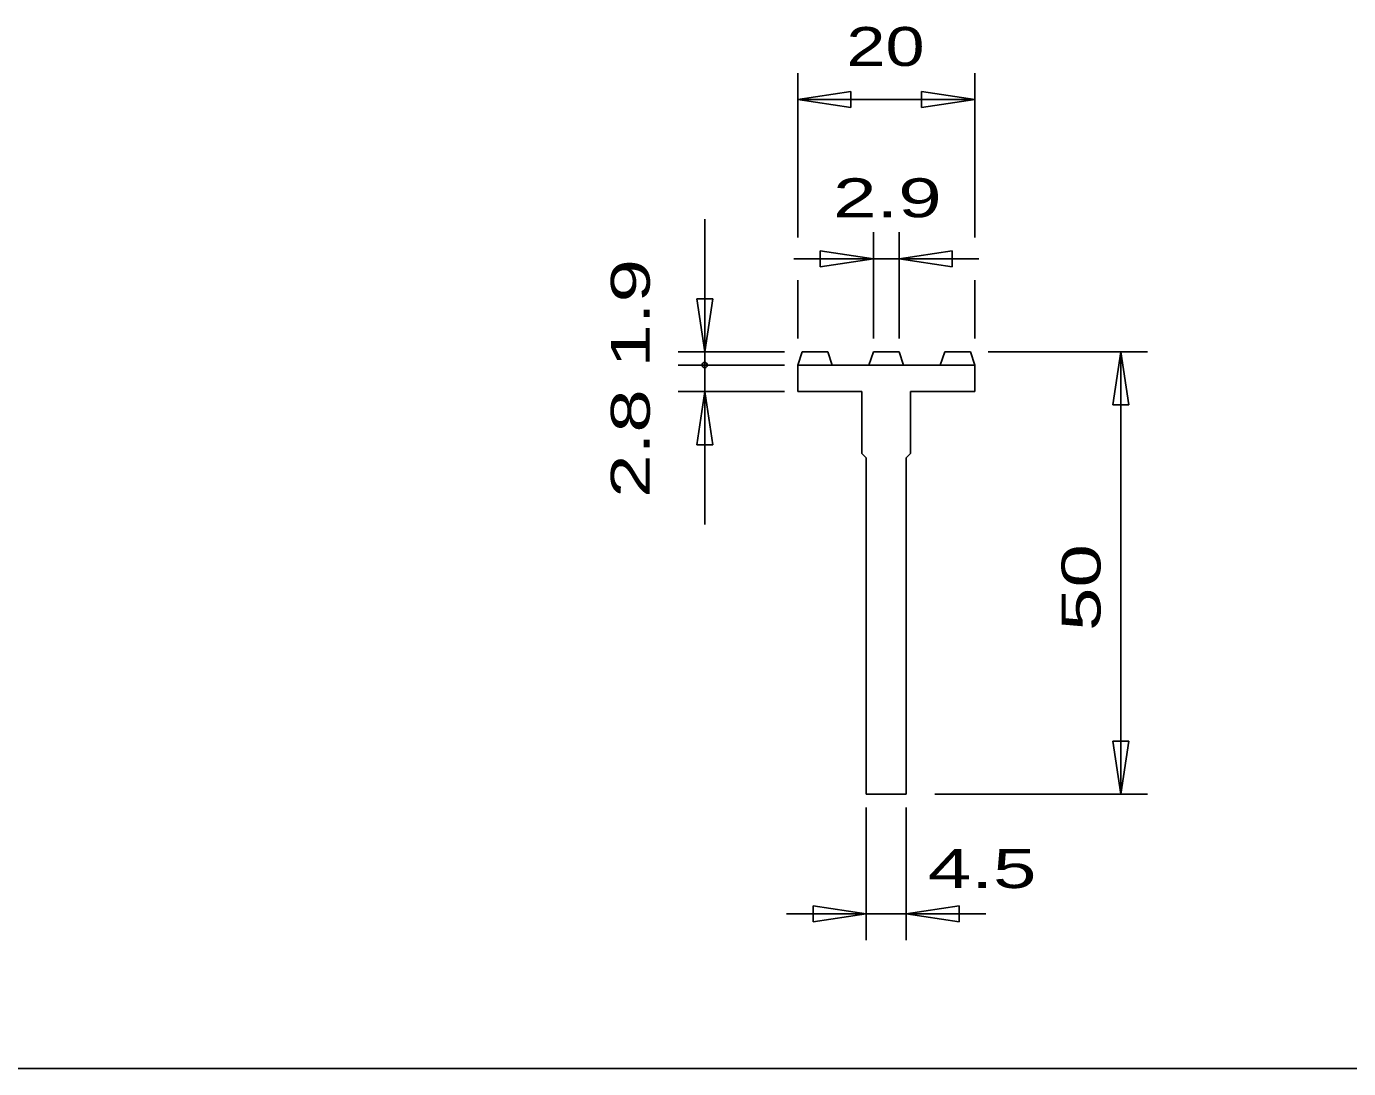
# Model space of a CAD drawing. Units: millimetres on the paper, enlarged 8 times. Extents: x -1456 to 1389, y -1026 to 839.
# Drawn here: x -309.1 to 89.1, y -921.2 to -607.2 of the extents above; entities that cross this region are included whole.
import ezdxf
from ezdxf.enums import TextEntityAlignment as Align

# ---------------------------------------------------------------- set-up
doc = ezdxf.new("R2010")
doc.units = ezdxf.units.MM
doc.header["$LTSCALE"] = 8
doc.layers.add('0_2', color=150, linetype='Continuous', lineweight=25)
doc.layers.add('32', color=4, linetype='Continuous', lineweight=25)
doc.styles.add('ベクトル', font='')
doc.styles.get('ベクトル').set_extended_font_data('ベクトル')

msp = doc.modelspace()

# ---------------------------------------------------------------- linework, layer by layer
at = {"layer": '0_2'}
msp.add_line((1388.8, -921.2), (-1379.2, -921.2), dxfattribs=at)
at = {"layer": '32'}
for p, q in [((-76.8, -670.8), (-76.8, -621.2)), ((-23.467, -670.8), (-23.467, -621.2)), ((-76.8, -629.2), (-60.8, -626.8)), ((-60.8, -631.6), (-60.8, -626.8)), ((-23.467, -629.2), (-39.467, -626.8)), ((-39.467, -631.6), (-39.467, -626.8)), ((-60.8, -631.6), (-76.8, -629.2)), ((-76.8, -629.2), (-23.467, -629.2)), ((-39.467, -631.6), (-23.467, -629.2)), ((-104.8, -705.2), (-104.8, -665.2)), ((-54, -701.2), (-54, -669.2)), ((-46.267, -669.2), (-46.267, -701.2)), ((-54, -677.2), (-70, -674.8)), ((-70, -674.8), (-70, -679.6)), ((-46.267, -677.2), (-30.267, -674.8)), ((-30.267, -674.8), (-30.267, -679.6)), ((-54, -677.2), (-78, -677.2)), ((-70, -679.6), (-54, -677.2)), ((-54, -677.2), (-46.267, -677.2)), ((-30.267, -679.6), (-46.267, -677.2)), ((-46.267, -677.2), (-22.267, -677.2)), ((-76.8, -701.2), (-76.8, -683.6)), ((-23.467, -701.2), (-23.467, -683.6)), ((-104.8, -705.2), (-107.2, -689.2)), ((-107.2, -689.2), (-102.4, -689.2)), ((-102.4, -689.2), (-104.8, -705.2)), ((-112.8, -705.2), (-80.8, -705.2)), ((-104.8, -717.2), (-104.8, -705.2)), ((-76.8, -709.2), (-75.467, -705.2)), ((-75.467, -705.2), (-67.733, -705.2)), ((-67.733, -705.2), (-66.4, -709.2)), ((-55.333, -709.2), (-54, -705.2)), ((-54, -705.2), (-46.267, -705.2)), ((-46.267, -705.2), (-44.933, -709.2)), ((-33.867, -709.2), (-32.533, -705.2)), ((-32.533, -705.2), (-24.8, -705.2)), ((-24.8, -705.2), (-23.467, -709.2)), ((-19.467, -705.2), (28.533, -705.2)), ((18.133, -721.2), (20.533, -705.2)), ((22.933, -721.2), (20.533, -705.2)), ((20.533, -838.534), (20.533, -705.2)), ((-112.8, -709.2), (-80.8, -709.2)), ((-76.8, -709.2), (-76.8, -717.2)), ((-23.467, -709.2), (-76.8, -709.2)), ((-23.467, -717.2), (-23.467, -709.2)), ((-112.8, -717.2), (-80.8, -717.2)), ((-107.2, -733.2), (-104.8, -717.2)), ((-102.4, -733.2), (-104.8, -717.2)), ((-104.8, -757.2), (-104.8, -717.2)), ((-76.8, -717.2), (-57.467, -717.2)), ((-57.467, -717.2), (-57.467, -735.867)), ((-42.8, -735.867), (-42.8, -717.2)), ((-42.8, -717.2), (-23.467, -717.2)), ((18.133, -721.2), (22.933, -721.2)), ((-107.2, -733.2), (-102.4, -733.2)), ((-57.467, -735.867), (-56.133, -737.2)), ((-44.133, -737.2), (-42.8, -735.867)), ((-56.133, -737.2), (-56.133, -838.533)), ((-44.133, -838.533), (-44.133, -737.2)), ((20.533, -838.534), (18.133, -822.534)), ((18.133, -822.534), (22.933, -822.534)), ((22.933, -822.534), (20.533, -838.534)), ((-56.133, -838.533), (-44.133, -838.533)), ((-35.467, -838.534), (28.533, -838.534)), ((-56.133, -882.534), (-56.133, -842.534)), ((-44.133, -882.534), (-44.133, -842.534)), ((-80.133, -874.534), (-56.133, -874.534)), ((-56.133, -874.534), (-72.133, -872.134)), ((-72.133, -876.934), (-72.133, -872.134)), ((-72.133, -876.934), (-56.133, -874.534)), ((-56.133, -874.534), (-44.133, -874.534)), ((-44.133, -874.534), (-28.133, -872.134)), ((-28.133, -876.934), (-44.133, -874.534)), ((-44.133, -874.534), (-20.133, -874.534)), ((-28.133, -876.934), (-28.133, -872.134))]:
    msp.add_line(p, q, dxfattribs=at)
msp.add_circle((-104.8, -709.2), 0.8, dxfattribs=at)

# ---------------------------------------------------------------- texts
at = {"layer": '32', "color": 2, "style": 'ベクトル'}
for s, width, p in [('20', 1.35, (-62.133, -613.2)), ('2.9', 1.5, (-66.133, -658.8)), (' 4.5 ', 1.5, (-44.133, -860.934))]:
    msp.add_text(s, height=11.73, dxfattribs=dict(at, width=width)).set_placement(p, align=Align.MIDDLE_LEFT)
at = {"layer": '32', "color": 2, "style": 'ベクトル', "width": 1.5}
for s, p in [('2.8 1.9', (-127.2, -749.2)), (' 50 ', (8.533, -795.867))]:
    msp.add_text(s, height=11.73, rotation=90, dxfattribs=at).set_placement(p, align=Align.MIDDLE_LEFT)

doc.saveas('drawing.dxf')
